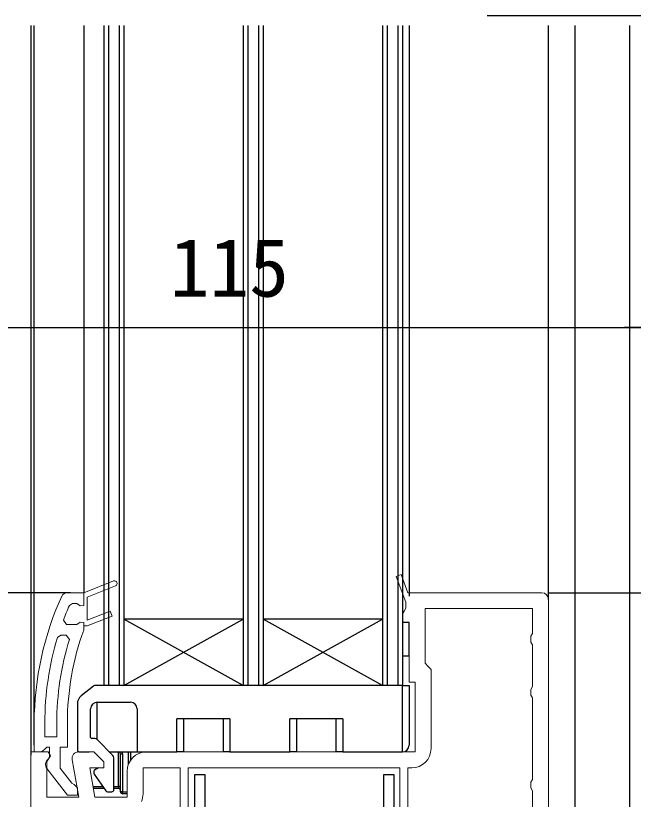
# Model space of a CAD drawing. Units: millimetres, scale not verified. Extents: x -525 to 525, y -783 to 778.
# Drawn here: x -296.5 to -203.4, y 57.1 to 175.2 of the extents above; entities that cross this region are included whole.
import ezdxf
from ezdxf.enums import TextEntityAlignment as Align

# ---------------------------------------------------------------- set-up
doc = ezdxf.new("R2010")
doc.units = ezdxf.units.MM
doc.header["$LTSCALE"] = 4
doc.layers.add('0-3_YKK_11', color=7, linetype='Continuous', lineweight=18)
for name, color, linetype in [('0-5_YKK_12', 2, 'Continuous'), ('0-6_YKK_13', 4, 'Continuous'), ('0-8_YKK_D', 6, 'Continuous')]:
    doc.layers.add(name, color=color, linetype=linetype)
doc.styles.add('ＭＳ ゴシック', font='')
doc.styles.get('ＭＳ ゴシック').set_extended_font_data('MS Gothic')

msp = doc.modelspace()

# ---------------------------------------------------------------- linework, layer by layer
at = {"layer": '0-3_YKK_11'}
for points in [[(-288.406, 86.299), (-287.947, 86.599), (-287.275, 86.599), (-286.791, 86.224), (-286.2, 86.299), (-286.2, 88.199), (-281.748, 89.971), (-286.2, 88.199), (-288.982, 88.199), (-289.436, 87.91)], [(-217.2, 88.2), (-237.39, 88.2), (-238.426, 90.941), (-239.175, 90.658), (-237.7, 86.76), (-237.7, 85.866), (-237.95, 85.433), (-238.2, 85), (-238.2, 83.7), (-237.2, 83.7), (-237.2, 74.7), (-236.3, 74.7), (-236.3, 64.2), (-276.8, 64.2)], [(-281.453, 89.228), (-285.7, 87.537), (-285.7, 84.06), (-282.248, 85.434), (-281.953, 84.691), (-285.7, 83.199), (-286.2, 83.199), (-286.2, 83.699), (-286.791, 83.774), (-287.275, 83.399), (-287.3, 83.399), (-288.836, 83.399), (-289.304, 84.074)], [(-286.231, 82.582), (-286.2, 82.753), (-286.2, 83.199), (-285.7, 83.199), (-281.953, 84.691), (-282.248, 85.434), (-285.7, 84.06), (-285.7, 87.537), (-281.453, 89.228)], [(-274.2, 46.2), (-233.2, 46.2), (-233.2, 48.7), (-236.2, 48.7), (-236.2, 52.9), (-218.6, 52.9), (-218.6, 48.7), (-220.2, 48.7), (-220.2, 46.2), (-216.2, 46.2), (-216.2, 87.2)], [(-233.9, 64.7), (-233.9, 76.605), (-234.35, 77.102), (-234.8, 77.6), (-234.8, 85.8), (-218.6, 85.8), (-218.6, 82.066), (-218.85, 81.633), (-218.85, 80.767), (-218.6, 80.334), (-218.6, 74.066), (-218.85, 73.633), (-218.85, 72.767), (-218.6, 72.334), (-218.6, 60.066), (-218.85, 59.633), (-218.85, 58.767), (-218.6, 58.334), (-218.6, 55.3)], [(-290.192, 81.444), (-289.713, 81.799), (-288.877, 81.799), (-288.399, 81.152)], [(-293.7, 68.567), (-293.7, 64.199), (-292.6, 64.199), (-292.104, 64.637), (-291.807, 64.899), (-291.4, 64.899), (-291.4, 63.499), (-291.6, 63.099)], [(-290.3, 68.567), (-290.3, 66.499), (-292.1, 66.499), (-292.1, 68.567)], [(-291.787, 61.683), (-288.676, 57.699), (-287.2, 57.699), (-287.2, 58.801), (-287.676, 59.3), (-288.045, 59.492), (-289.8, 61.738), (-289.8, 64.899), (-288.7, 64.899), (-288.7, 68.567)], [(-294.2, 64.2), (-294.2, 22.2), (-274.334, 22.2), (-274.2, 22.123), (-271.296, 25.541), (-271.905, 26.059), (-274.216, 23.339)], [(-287.985, 63.026), (-286.993, 57.4), (-291.8, 57.4), (-291.8, 62.756), (-291.258, 63.624), (-291.578, 64.2), (-294.2, 64.2)], [(-279.7, 61.3), (-279.7, 57.4), (-284.556, 57.4), (-285.332, 61.8), (-283.2, 61.8), (-283.2, 62.7), (-284.7, 64.2), (-287, 64.2)], [(-271.7, 48.6), (-271.7, 61.8), (-277.3, 61.8), (-277.3, 57.9)], [(-218.6, 55.3), (-237.4, 55.3), (-237.4, 61.8), (-236.8, 61.8)]]:
    msp.add_lwpolyline(points, dxfattribs=at)
msp.add_lwpolyline([(-238.6, 61.8), (-270.5, 61.8), (-270.5, 48.6), (-238.6, 48.6)], close=True, dxfattribs=at)
for centre, radius, start, end in [((-281.6, 89.599), 0.4, 291.69939, 111.69941), ((-281.6, 89.599), 0.4, 291.69939, 111.69941), ((-247.7, 68.567), 46, 155.13402, 179.99999), ((-217.2, 87.2), 1, 0.00001, 89.99999), ((-247.701, 68.567), 44.4, 156.46078, 159.55779), ((-247.7, 68.567), 41, 160.01112, 180.00001), ((-247.7, 68.567), 44.4, 163.13981, 180.00001), ((-247.7, 68.567), 42.6, 162.81723, 180.00001), ((-287, 63.2), 1, 90.00002, 190.00001), ((-276.8, 61.3), 2.9, 90.00001, 179.99999), ((-236.8, 64.7), 2.9, 270.00001, 359.99999), ((-291, 62.299), 1, 126.86989, 218.08672), ((-280.2, 57.9), 2.9, 335.74737, 0.00004)]:
    msp.add_arc(centre, radius, start, end, dxfattribs=at)
at = {"layer": '0-5_YKK_12'}
for p, q in [((-201.5, 175.195), (-225.45, 175.202)), ((-294.2, 173.7), (-294.2, 63.7)), ((-293.704, 65.2), (-293.704, 173.7)), ((-286.2, 173.7), (-286.2, 88.2)), ((-283.205, 173.7), (-283.205, 74.201)), ((-282.505, 173.7), (-282.505, 74.201)), ((-280.905, 173.7), (-280.905, 74.201)), ((-280.205, 173.7), (-280.205, 74.201)), ((-262.205, 173.7), (-262.205, 74.201)), ((-261.505, 173.7), (-261.505, 74.201)), ((-259.905, 173.7), (-259.905, 74.201)), ((-259.205, 173.7), (-259.205, 74.201)), ((-241.205, 173.7), (-241.205, 74.201)), ((-240.505, 173.7), (-240.505, 74.201)), ((-238.905, 173.7), (-238.905, 74.201)), ((-238.205, 173.7), (-238.205, 74.201)), ((-237.2, 173.7), (-237.2, 87.7)), ((-216.2, 87.2), (-216.2, 173.7)), ((-212.2, 53.7), (-212.2, 173.7)), ((-204, 173.7), (-204, 55.7)), ((-262.205, 84.201), (-280.205, 84.201)), ((-262.205, 74.201), (-280.205, 84.201)), ((-280.205, 74.201), (-262.205, 84.201)), ((-241.205, 84.201), (-259.205, 84.201)), ((-241.205, 74.201), (-259.205, 84.201)), ((-259.205, 74.201), (-241.205, 84.201)), ((-238.205, 74.201), (-283.205, 74.201))]:
    msp.add_line(p, q, dxfattribs=at)
at = {"layer": '0-6_YKK_13'}
for p, q in [((-284.783, 74.134), (-286.637, 72.65)), ((-238.2, 74.2), (-284.595, 74.2)), ((-238.2, 74.2), (-237.2, 74.2)), ((-238.2, 64.2), (-238.2, 74.2)), ((-237.2, 74.2), (-237.2, 65.2)), ((-287.2, 71.479), (-287.2, 64.4)), ((-284.2, 71.7), (-279.2, 71.7)), ((-284.2, 66.028), (-284.2, 71.7)), ((-285.2, 66.4), (-285.2, 70.7)), ((-278.2, 70.7), (-278.2, 64.2)), ((-264.2, 69.2), (-272.2, 69.2)), ((-272.2, 64.2), (-272.2, 69.2)), ((-265.2, 64.2), (-265.2, 69.2)), ((-264.2, 69.2), (-264.2, 64.2)), ((-247.2, 69.2), (-255.2, 69.2)), ((-255.2, 64.2), (-255.2, 69.2)), ((-248.2, 64.2), (-248.2, 69.2)), ((-247.2, 69.2), (-247.2, 64.2)), ((-284.579, 66.2), (-285, 66.2)), ((-281.847, 63.675), (-284.226, 66.054)), ((-287.2, 64.18), (-287.2, 64.2)), ((-287, 64.2), (-287.2, 64.2)), ((-287, 64.2), (-285.408, 64.2)), ((-282.372, 64.2), (-278.2, 64.2)), ((-280.7, 58.2), (-280.7, 63.9)), ((-280.7, 63.9), (-280.4, 63.9)), ((-280.4, 63.9), (-280.4, 58.2)), ((-279.5, 62.358), (-279.5, 64.2)), ((-279.2, 64.2), (-279.2, 62.928)), ((-278.2, 64.2), (-272.2, 64.2)), ((-264.2, 64.2), (-265.2, 64.2)), ((-264.2, 64.2), (-255.2, 64.2)), ((-247.2, 64.2), (-248.2, 64.2)), ((-247.2, 64.2), (-238.2, 64.2)), ((-281.7, 58.5), (-281.7, 63.321)), ((-284.008, 61.8), (-284.6, 61.458)), ((-284.7, 61.285), (-284.7, 60.963)), ((-284.664, 60.848), (-282.899, 58.328)), ((-284.838, 59), (-283.37, 59)), ((-283.16, 58.7), (-284.785, 58.7)), ((-282.654, 58.2), (-282, 58.2)), ((-281.7, 59), (-281, 59)), ((-281, 58.7), (-281.7, 58.7)), ((-281, 59), (-281, 58.7)), ((-280.4, 58.2), (-279.7, 58.2)), ((-279.7, 57.9), (-280.4, 57.9))]:
    msp.add_line(p, q, dxfattribs=at)
for points in [[(-238.2, 78.7), (-237.2, 78.7), (-237.2, 83.7), (-238.2, 83.7)], [(-239.5, 48.6), (-269.5, 48.6), (-269.5, 60.8), (-268, 60.8), (-268, 51.1), (-241, 51.1), (-241, 60.8), (-239.5, 60.8)]]:
    msp.add_lwpolyline(points, close=True, dxfattribs=at)
for points in [[(-271.2, 69.2), (-271.2, 64.2), (-272.2, 64.2)], [(-254.2, 69.2), (-254.2, 64.2), (-255.2, 64.2)], [(-280.7, 59), (-281, 59), (-281, 64.2)], [(-280.4, 57.9), (-280.4, 58.2), (-280.7, 58.2)]]:
    msp.add_lwpolyline(points, dxfattribs=at)
for centre, radius, start, end in [((-284.595, 73.9), 0.3, 90, 128.65981), ((-285.7, 71.479), 1.5, 128.65981, 180), ((-284.2, 70.7), 1, 90, 180), ((-279.2, 70.7), 1, 0, 90), ((-285, 66.4), 0.2, 180, 270), ((-284.579, 65.7), 0.5, 45, 90), ((-238.2, 65.2), 1, 270, 0), ((-287, 64.4), 0.2, 180, 270), ((-281, 63.9), 0.3, 0, 90), ((-281, 63.9), 0.6, 0, 30), ((-282.2, 63.321), 0.5, 0, 45), ((-284.5, 61.285), 0.2, 120, 180), ((-284.5, 60.963), 0.2, 180, 215), ((-282.654, 58.5), 0.3, 215, 270), ((-282, 58.5), 0.3, 270, 0), ((-281, 58.4), 0.3, 0, 90), ((-280.4, 58.2), 0.3, 180, 270)]:
    msp.add_arc(centre, radius, start, end, dxfattribs=at)
at = {"layer": '0-8_YKK_D'}
for p, q in [((-317.2, 128.2), (-202.2, 128.2)), ((-202.2, 128.2), (-204.75, 128.2)), ((-288.252, 88.2), (-390.386, 88.2)), ((-216.2, 88.2), (-40.2, 88.2))]:
    msp.add_line(p, q, dxfattribs=at)

# ---------------------------------------------------------------- texts
at = {"layer": '0-8_YKK_D', "style": 'ＭＳ ゴシック'}
msp.add_text('115', height=8.798, dxfattribs=at).set_placement((-273.269, 130.2), align=Align.BOTTOM_LEFT)

doc.saveas('drawing.dxf')
